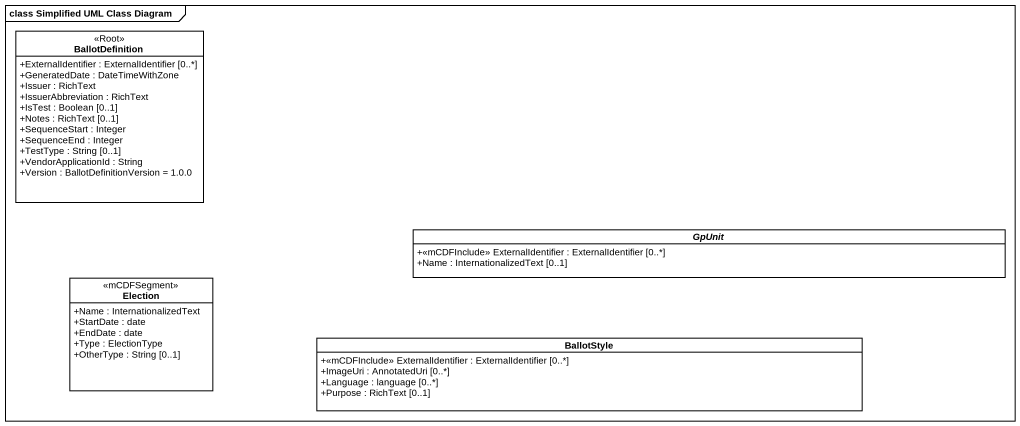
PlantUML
@startuml
mainframe class Simplified UML Class Diagram
hide circle
hide empty members
skinparam classAttributeIconSize 0
class BallotDefinition <<Root>> {
  +ExternalIdentifier : ExternalIdentifier [0..*]
  +GeneratedDate : DateTimeWithZone
  +Issuer : RichText
  +IssuerAbbreviation : RichText
  +IsTest : Boolean [0..1]
  +Notes : RichText [0..1]
  +SequenceStart : Integer
  +SequenceEnd : Integer
  +TestType : String [0..1]
  +VendorApplicationId : String
  +Version : BallotDefinitionVersion = 1.0.0
}
abstract class GpUnit {
  +<<mCDFInclude>> ExternalIdentifier : ExternalIdentifier [0..*]
  +Name : InternationalizedText [0..1]
}
class Election <<mCDFSegment>> {
  +Name : InternationalizedText
  +StartDate : date
  +EndDate : date
  +Type : ElectionType
  +OtherType : String [0..1]
}
class BallotStyle {
  +<<mCDFInclude>> ExternalIdentifier : ExternalIdentifier [0..*]
  +ImageUri : AnnotatedUri [0..*]
  +Language : language [0..*]
  +Purpose : RichText [0..1]
}
@enduml
